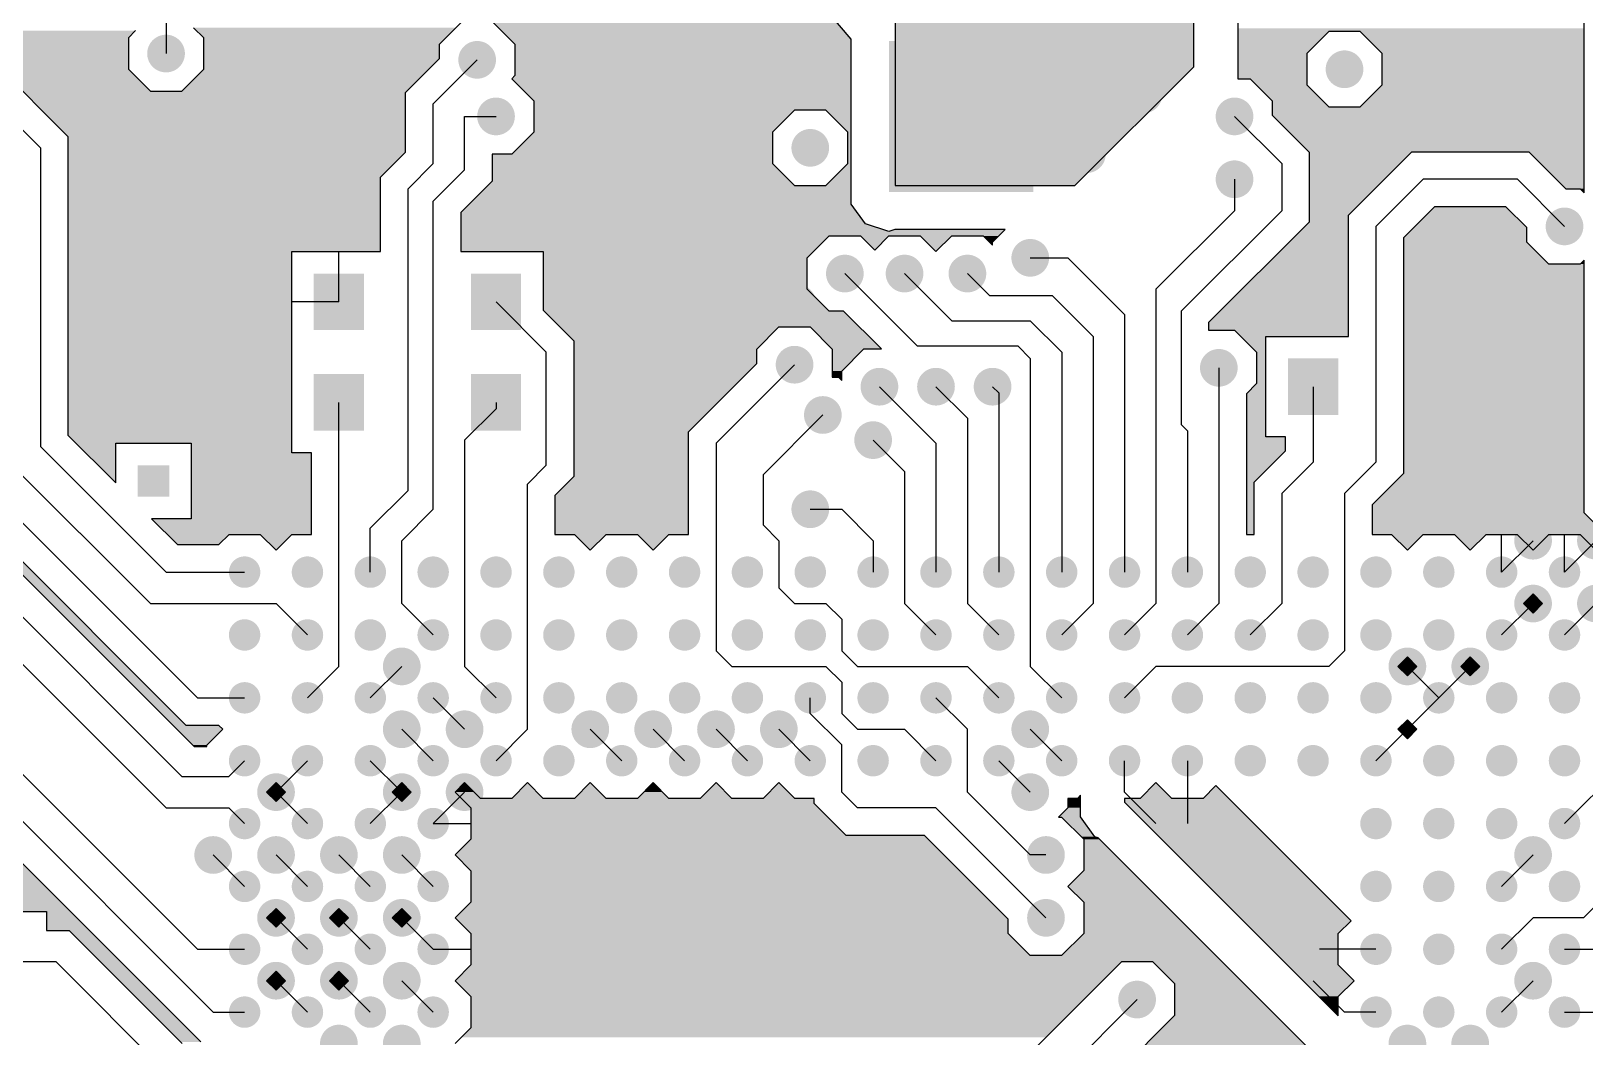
# Model space of a CAD drawing. Extents: x 295 to 953, y 10 to 290.
# Drawn here: x 644.68 to 694.13, y 196.21 to 228.21 of the extents above; entities that cross this region are included whole.
import ezdxf

# ---------------------------------------------------------------- set-up
doc = ezdxf.new("R2010")
doc.units = 0
doc.header["$LTSCALE"] = 5
doc.header["$MEASUREMENT"] = 0
doc.layers.get('0').update_dxf_attribs({"linetype": 'CONTINUOUS', "lineweight": 25})
doc.layers.add('16_COMP_GBR', color=4, linetype='CONTINUOUS')

msp = doc.modelspace()

# ---------------------------------------------------------------- linework, layer by layer
at = {"color": 7}
for points, const_width in [([(677.678, 228, 1), (678.278, 228, 1)], 0.6), ([(648.678, 227.5, 1), (649.278, 227.5, 1)], 0.6), ([(679.778, 227.8, 1), (680.378, 227.8, 1)], 0.6), ([(690.128, 227.5, 1), (690.828, 227.5, 1)], 0.7), ([(655.628, 227, 1), (656.328, 227, 1)], 0.7), ([(658.578, 227.3, 1), (659.178, 227.3, 1)], 0.6), ([(686.178, 227, 1), (686.778, 227, 1)], 0.6), ([(677.678, 226.2, 1), (678.278, 226.2, 1)], 0.6), ([(679.778, 226.2, 1), (680.378, 226.2, 1)], 0.6), ([(659.178, 225.5, 1), (659.778, 225.5, 1)], 0.6), ([(682.678, 225.5, 1), (683.278, 225.5, 1)], 0.6), ([(669.178, 224.5, 1), (669.778, 224.5, 1)], 0.6), ([(677.978, 224.3, 1), (678.578, 224.3, 1)], 0.6), ([(682.678, 223.5, 1), (683.278, 223.5, 1)], 0.6), ([(690.678, 222, 1), (691.278, 222, 1)], 0.6), ([(693.178, 222, 1), (693.778, 222, 1)], 0.6), ([(650.578, 221.4, 1), (651.178, 221.4, 1)], 0.6), ([(676.178, 221, 1), (676.778, 221, 1)], 0.6), ([(661.328, 220.4, 1), (662.028, 220.4, 1)], 0.7), ([(670.278, 220.5, 1), (670.878, 220.5, 1)], 0.6), ([(672.178, 220.5, 1), (672.778, 220.5, 1)], 0.6), ([(674.178, 220.5, 1), (674.778, 220.5, 1)], 0.6), ([(668.628, 219.5, 1), (669.328, 219.5, 1)], 0.7), ([(668.678, 217.6, 1), (669.278, 217.6, 1)], 0.6), ([(682.178, 217.5, 1), (682.778, 217.5, 1)], 0.6), ([(671.378, 216.9, 1), (671.978, 216.9, 1)], 0.6), ([(673.178, 216.9, 1), (673.778, 216.9, 1)], 0.6), ([(674.978, 216.9, 1), (675.578, 216.9, 1)], 0.6), ([(669.578, 216, 1), (670.178, 216, 1)], 0.6), ([(662.728, 215.6, 1), (663.428, 215.6, 1)], 0.7), ([(671.178, 215.2, 1), (671.778, 215.2, 1)], 0.6), ([(690.628, 214.5, 1), (691.328, 214.5, 1)], 0.7), ([(688.628, 213.5, 1), (689.328, 213.5, 1)], 0.7), ([(669.178, 213, 1), (669.778, 213, 1)], 0.6), ([(692.178, 212, 1), (692.778, 212, 1)], 0.6), ([(694.178, 212, 1), (694.778, 212, 1)], 0.6), ([(651.228, 211, 1), (651.728, 211, 1)], 0.5), ([(653.228, 211, 1), (653.728, 211, 1)], 0.5), ([(655.228, 211, 1), (655.728, 211, 1)], 0.5), ([(657.228, 211, 1), (657.728, 211, 1)], 0.5), ([(659.228, 211, 1), (659.728, 211, 1)], 0.5), ([(661.228, 211, 1), (661.728, 211, 1)], 0.5), ([(663.228, 211, 1), (663.728, 211, 1)], 0.5), ([(665.228, 211, 1), (665.728, 211, 1)], 0.5), ([(667.228, 211, 1), (667.728, 211, 1)], 0.5), ([(669.228, 211, 1), (669.728, 211, 1)], 0.5), ([(671.228, 211, 1), (671.728, 211, 1)], 0.5), ([(673.228, 211, 1), (673.728, 211, 1)], 0.5), ([(675.228, 211, 1), (675.728, 211, 1)], 0.5), ([(677.228, 211, 1), (677.728, 211, 1)], 0.5), ([(679.228, 211, 1), (679.728, 211, 1)], 0.5), ([(681.228, 211, 1), (681.728, 211, 1)], 0.5), ([(683.228, 211, 1), (683.728, 211, 1)], 0.5), ([(685.228, 211, 1), (685.728, 211, 1)], 0.5), ([(687.228, 211, 1), (687.728, 211, 1)], 0.5), ([(689.228, 211, 1), (689.728, 211, 1)], 0.5), ([(691.228, 211, 1), (691.728, 211, 1)], 0.5), ([(693.228, 211, 1), (693.728, 211, 1)], 0.5), ([(692.178, 210, 1), (692.778, 210, 1)], 0.6), ([(694.178, 210, 1), (694.778, 210, 1)], 0.6), ([(651.228, 209, 1), (651.728, 209, 1)], 0.5), ([(653.228, 209, 1), (653.728, 209, 1)], 0.5), ([(655.228, 209, 1), (655.728, 209, 1)], 0.5), ([(657.228, 209, 1), (657.728, 209, 1)], 0.5), ([(659.228, 209, 1), (659.728, 209, 1)], 0.5), ([(661.228, 209, 1), (661.728, 209, 1)], 0.5), ([(663.228, 209, 1), (663.728, 209, 1)], 0.5), ([(665.228, 209, 1), (665.728, 209, 1)], 0.5), ([(667.228, 209, 1), (667.728, 209, 1)], 0.5), ([(669.228, 209, 1), (669.728, 209, 1)], 0.5), ([(671.228, 209, 1), (671.728, 209, 1)], 0.5), ([(673.228, 209, 1), (673.728, 209, 1)], 0.5), ([(675.228, 209, 1), (675.728, 209, 1)], 0.5), ([(677.228, 209, 1), (677.728, 209, 1)], 0.5), ([(679.228, 209, 1), (679.728, 209, 1)], 0.5), ([(681.228, 209, 1), (681.728, 209, 1)], 0.5), ([(683.228, 209, 1), (683.728, 209, 1)], 0.5), ([(685.228, 209, 1), (685.728, 209, 1)], 0.5), ([(687.228, 209, 1), (687.728, 209, 1)], 0.5), ([(689.228, 209, 1), (689.728, 209, 1)], 0.5), ([(691.228, 209, 1), (691.728, 209, 1)], 0.5), ([(693.228, 209, 1), (693.728, 209, 1)], 0.5), ([(656.178, 208, 1), (656.778, 208, 1)], 0.6), ([(688.178, 208, 1), (688.778, 208, 1)], 0.6), ([(690.178, 208, 1), (690.778, 208, 1)], 0.6), ([(651.228, 207, 1), (651.728, 207, 1)], 0.5), ([(653.228, 207, 1), (653.728, 207, 1)], 0.5), ([(655.228, 207, 1), (655.728, 207, 1)], 0.5), ([(657.228, 207, 1), (657.728, 207, 1)], 0.5), ([(659.228, 207, 1), (659.728, 207, 1)], 0.5), ([(661.228, 207, 1), (661.728, 207, 1)], 0.5), ([(663.228, 207, 1), (663.728, 207, 1)], 0.5), ([(665.228, 207, 1), (665.728, 207, 1)], 0.5), ([(667.228, 207, 1), (667.728, 207, 1)], 0.5), ([(669.228, 207, 1), (669.728, 207, 1)], 0.5), ([(671.228, 207, 1), (671.728, 207, 1)], 0.5), ([(673.228, 207, 1), (673.728, 207, 1)], 0.5), ([(675.228, 207, 1), (675.728, 207, 1)], 0.5), ([(677.228, 207, 1), (677.728, 207, 1)], 0.5), ([(679.228, 207, 1), (679.728, 207, 1)], 0.5), ([(681.228, 207, 1), (681.728, 207, 1)], 0.5), ([(683.228, 207, 1), (683.728, 207, 1)], 0.5), ([(685.228, 207, 1), (685.728, 207, 1)], 0.5), ([(687.228, 207, 1), (687.728, 207, 1)], 0.5), ([(689.228, 207, 1), (689.728, 207, 1)], 0.5), ([(691.228, 207, 1), (691.728, 207, 1)], 0.5), ([(693.228, 207, 1), (693.728, 207, 1)], 0.5), ([(656.178, 206, 1), (656.778, 206, 1)], 0.6), ([(658.178, 206, 1), (658.778, 206, 1)], 0.6), ([(662.178, 206, 1), (662.778, 206, 1)], 0.6), ([(664.178, 206, 1), (664.778, 206, 1)], 0.6), ([(666.178, 206, 1), (666.778, 206, 1)], 0.6), ([(668.178, 206, 1), (668.778, 206, 1)], 0.6), ([(676.178, 206, 1), (676.778, 206, 1)], 0.6), ([(651.228, 205, 1), (651.728, 205, 1)], 0.5), ([(653.228, 205, 1), (653.728, 205, 1)], 0.5), ([(655.228, 205, 1), (655.728, 205, 1)], 0.5), ([(657.228, 205, 1), (657.728, 205, 1)], 0.5), ([(659.228, 205, 1), (659.728, 205, 1)], 0.5), ([(661.228, 205, 1), (661.728, 205, 1)], 0.5), ([(663.228, 205, 1), (663.728, 205, 1)], 0.5), ([(665.228, 205, 1), (665.728, 205, 1)], 0.5), ([(667.228, 205, 1), (667.728, 205, 1)], 0.5), ([(669.228, 205, 1), (669.728, 205, 1)], 0.5), ([(671.228, 205, 1), (671.728, 205, 1)], 0.5), ([(673.228, 205, 1), (673.728, 205, 1)], 0.5), ([(675.228, 205, 1), (675.728, 205, 1)], 0.5), ([(677.228, 205, 1), (677.728, 205, 1)], 0.5), ([(679.228, 205, 1), (679.728, 205, 1)], 0.5), ([(681.228, 205, 1), (681.728, 205, 1)], 0.5), ([(683.228, 205, 1), (683.728, 205, 1)], 0.5), ([(685.228, 205, 1), (685.728, 205, 1)], 0.5), ([(687.228, 205, 1), (687.728, 205, 1)], 0.5), ([(689.228, 205, 1), (689.728, 205, 1)], 0.5), ([(691.228, 205, 1), (691.728, 205, 1)], 0.5), ([(693.228, 205, 1), (693.728, 205, 1)], 0.5), ([(652.178, 204, 1), (652.778, 204, 1)], 0.6), ([(656.178, 204, 1), (656.778, 204, 1)], 0.6), ([(658.178, 204, 1), (658.778, 204, 1)], 0.6), ([(676.178, 204, 1), (676.778, 204, 1)], 0.6), ([(651.228, 203, 1), (651.728, 203, 1)], 0.5), ([(653.228, 203, 1), (653.728, 203, 1)], 0.5), ([(655.228, 203, 1), (655.728, 203, 1)], 0.5), ([(657.228, 203, 1), (657.728, 203, 1)], 0.5), ([(687.228, 203, 1), (687.728, 203, 1)], 0.5), ([(689.228, 203, 1), (689.728, 203, 1)], 0.5), ([(691.228, 203, 1), (691.728, 203, 1)], 0.5), ([(693.228, 203, 1), (693.728, 203, 1)], 0.5), ([(650.178, 202, 1), (650.778, 202, 1)], 0.6), ([(652.178, 202, 1), (652.778, 202, 1)], 0.6), ([(654.178, 202, 1), (654.778, 202, 1)], 0.6), ([(656.178, 202, 1), (656.778, 202, 1)], 0.6), ([(676.678, 202, 1), (677.278, 202, 1)], 0.6), ([(692.178, 202, 1), (692.778, 202, 1)], 0.6), ([(682.978, 201.3, 1), (683.578, 201.3, 1)], 0.6), ([(651.228, 201, 1), (651.728, 201, 1)], 0.5), ([(653.228, 201, 1), (653.728, 201, 1)], 0.5), ([(655.228, 201, 1), (655.728, 201, 1)], 0.5), ([(657.228, 201, 1), (657.728, 201, 1)], 0.5), ([(687.228, 201, 1), (687.728, 201, 1)], 0.5), ([(689.228, 201, 1), (689.728, 201, 1)], 0.5), ([(691.228, 201, 1), (691.728, 201, 1)], 0.5), ([(693.228, 201, 1), (693.728, 201, 1)], 0.5), ([(660.728, 200.4, 1), (661.428, 200.4, 1)], 0.7), ([(652.178, 200, 1), (652.778, 200, 1)], 0.6), ([(654.178, 200, 1), (654.778, 200, 1)], 0.6), ([(656.178, 200, 1), (656.778, 200, 1)], 0.6), ([(676.678, 200, 1), (677.278, 200, 1)], 0.6), ([(651.228, 199, 1), (651.728, 199, 1)], 0.5), ([(653.228, 199, 1), (653.728, 199, 1)], 0.5), ([(655.228, 199, 1), (655.728, 199, 1)], 0.5), ([(657.228, 199, 1), (657.728, 199, 1)], 0.5), ([(687.228, 199, 1), (687.728, 199, 1)], 0.5), ([(689.228, 199, 1), (689.728, 199, 1)], 0.5), ([(691.228, 199, 1), (691.728, 199, 1)], 0.5), ([(693.228, 199, 1), (693.728, 199, 1)], 0.5), ([(652.178, 198, 1), (652.778, 198, 1)], 0.6), ([(654.178, 198, 1), (654.778, 198, 1)], 0.6), ([(656.178, 198, 1), (656.778, 198, 1)], 0.6), ([(662.528, 197.8, 1), (663.228, 197.8, 1)], 0.7), ([(692.178, 198, 1), (692.778, 198, 1)], 0.6), ([(679.578, 197.4, 1), (680.178, 197.4, 1)], 0.6), ([(651.228, 197, 1), (651.728, 197, 1)], 0.5), ([(653.228, 197, 1), (653.728, 197, 1)], 0.5), ([(655.228, 197, 1), (655.728, 197, 1)], 0.5), ([(657.228, 197, 1), (657.728, 197, 1)], 0.5), ([(687.228, 197, 1), (687.728, 197, 1)], 0.5), ([(689.228, 197, 1), (689.728, 197, 1)], 0.5), ([(691.228, 197, 1), (691.728, 197, 1)], 0.5), ([(693.228, 197, 1), (693.728, 197, 1)], 0.5), ([(654.178, 196, 1), (654.778, 196, 1)], 0.6), ([(656.178, 196, 1), (656.778, 196, 1)], 0.6), ([(688.178, 196, 1), (688.778, 196, 1)], 0.6), ([(690.178, 196, 1), (690.778, 196, 1)], 0.6)]:
    msp.add_lwpolyline(points, format="xyb", close=True, dxfattribs=dict(at, const_width=const_width))
for points in [[(665.978, 227.9), (665.978, 223.1), (661.378, 227.9), (661.378, 223.1)], [(676.578, 227.9), (676.578, 223.1), (671.978, 227.9), (671.978, 223.1)], [(686.278, 221), (686.278, 219.2), (684.678, 221), (684.678, 219.2)], [(655.278, 220.5), (655.278, 218.7), (653.678, 220.5), (653.678, 218.7)], [(660.278, 220.5), (660.278, 218.7), (658.678, 220.5), (658.678, 218.7)], [(686.278, 217.8), (686.278, 216), (684.678, 217.8), (684.678, 216)], [(655.278, 217.3), (655.278, 215.5), (653.678, 217.3), (653.678, 215.5)], [(660.278, 217.3), (660.278, 215.5), (658.678, 217.3), (658.678, 215.5)]]:
    msp.add_solid(points, dxfattribs=at)
at = {"layer": '16_COMP_GBR', "color": 7}
for p, q in [((694.102, 223.072), (694.102, 238.338)), ((683.078, 232.39), (683.078, 226.7)), ((681.678, 227.082), (681.678, 231.8)), ((648.978, 228.5), (648.978, 227.5)), ((657.678, 227.798), (658.38, 228.5)), ((659.376, 228.5), (660.078, 227.798)), ((670.778, 227.96), (669.976, 228.906)), ((672.178, 228.474), (672.178, 223.3)), ((648.01, 228.23), (647.778, 227.998)), ((647.778, 227.998), (647.778, 227.002)), ((650.178, 227.998), (649.854, 228.322)), ((650.178, 227.002), (650.178, 227.998)), ((670.778, 222.71), (670.778, 227.96)), ((685.98, 228.2), (685.278, 227.498)), ((686.976, 228.2), (685.98, 228.2)), ((687.678, 227.498), (686.976, 228.2)), ((642.84, 227.876), (645.854, 224.862)), ((657.678, 227.338), (657.678, 227.798)), ((660.078, 227.798), (660.078, 226.802)), ((685.278, 227.498), (685.278, 226.502)), ((687.678, 226.502), (687.678, 227.498)), ((644.978, 224.5), (642.478, 227)), ((647.778, 227.002), (648.48, 226.3)), ((649.476, 226.3), (650.178, 227.002)), ((656.602, 226.262), (657.678, 227.338)), ((658.878, 227.3), (657.478, 225.9)), ((677.896, 223.3), (681.678, 227.082)), ((660.078, 226.802), (659.976, 226.7)), ((659.976, 226.7), (660.678, 225.998)), ((683.078, 226.7), (683.476, 226.7)), ((683.476, 226.7), (684.178, 225.998)), ((685.278, 226.502), (685.98, 225.8)), ((686.976, 225.8), (687.678, 226.502)), ((648.48, 226.3), (649.476, 226.3)), ((656.602, 224.362), (656.602, 226.262)), ((660.678, 225.998), (660.678, 225.002)), ((684.178, 225.998), (684.178, 225.538)), ((657.478, 224), (657.478, 225.9)), ((658.478, 225.5), (659.478, 225.5)), ((658.478, 223.8), (658.478, 225.5)), ((668.98, 225.7), (668.278, 224.998)), ((669.976, 225.7), (668.98, 225.7)), ((670.678, 224.998), (669.976, 225.7)), ((682.978, 225.5), (684.478, 224)), ((684.178, 225.538), (685.354, 224.362)), ((685.98, 225.8), (686.976, 225.8)), ((660.678, 225.002), (659.976, 224.3)), ((668.278, 224.998), (668.278, 224.002)), ((670.678, 224.002), (670.678, 224.998)), ((644.978, 224.5), (644.978, 215)), ((645.854, 224.862), (645.854, 215.362)), ((655.802, 223.562), (656.602, 224.362)), ((657.478, 224), (656.678, 223.2)), ((659.354, 224.3), (659.354, 223.438)), ((659.976, 224.3), (659.354, 224.3)), ((668.278, 224.002), (668.98, 223.3)), ((669.976, 223.3), (670.678, 224.002)), ((684.478, 224), (684.478, 222.5)), ((685.354, 224.362), (685.354, 222.138)), ((686.602, 222.362), (688.616, 224.376)), ((688.616, 224.376), (692.34, 224.376)), ((692.34, 224.376), (693.516, 223.2)), ((631.372, 223.95), (649.872, 205.45)), ((655.802, 221.2), (655.802, 223.562)), ((658.478, 223.8), (657.478, 222.8)), ((682.978, 223.5), (682.978, 222.5)), ((687.478, 222), (688.978, 223.5)), ((691.978, 223.5), (688.978, 223.5)), ((693.478, 222), (691.978, 223.5)), ((649.478, 204.5), (630.978, 223)), ((656.678, 213.6), (656.678, 223.2)), ((659.354, 223.438), (658.354, 222.438)), ((668.98, 223.3), (669.976, 223.3)), ((672.178, 223.3), (677.896, 223.3)), ((693.516, 223.2), (693.976, 223.2)), ((693.976, 223.2), (694.102, 223.072)), ((657.478, 213), (657.478, 222.8)), ((671.236, 222.08), (670.778, 222.71)), ((689.34, 222.624), (688.354, 221.638)), ((691.616, 222.624), (689.34, 222.624)), ((692.278, 221.962), (691.616, 222.624)), ((658.354, 222.438), (658.354, 221.2)), ((671.978, 221.838), (671.236, 222.08)), ((680.478, 220), (682.978, 222.5)), ((681.278, 219.3), (684.478, 222.5)), ((685.354, 222.138), (682.154, 218.938)), ((686.602, 218.5), (686.602, 222.362)), ((648.978, 203.5), (630.478, 222)), ((669.378, 220.998), (670.08, 221.7)), ((670.08, 221.7), (671.076, 221.7)), ((671.076, 221.7), (671.528, 221.248)), ((671.528, 221.248), (671.98, 221.7)), ((672.168, 221.9), (671.978, 221.838)), ((671.98, 221.7), (672.976, 221.7)), ((675.68, 221.9), (672.168, 221.9)), ((672.976, 221.7), (673.478, 221.198)), ((673.478, 221.198), (673.98, 221.7)), ((673.98, 221.7), (674.976, 221.7)), ((674.976, 221.7), (675.278, 221.398)), ((675.278, 221.498), (675.68, 221.9)), ((687.478, 222), (687.478, 214.5)), ((688.354, 221.638), (688.354, 214.138)), ((692.278, 221.502), (692.278, 221.962)), ((652.978, 221.2), (655.802, 221.2)), ((652.978, 214.8), (652.978, 221.2)), ((654.478, 219.6), (654.478, 221.2)), ((658.354, 221.2), (660.978, 221.2)), ((660.978, 221.2), (660.978, 219.338)), ((675.278, 221.398), (675.278, 221.498)), ((692.98, 220.8), (692.278, 221.502)), ((669.378, 220.002), (669.378, 220.998)), ((676.478, 221), (677.678, 221)), ((679.478, 219.2), (677.678, 221)), ((693.976, 220.8), (692.98, 220.8)), ((694.102, 220.928), (693.976, 220.8)), ((694.102, 212.888), (694.102, 220.928)), ((649.978, 199), (628.478, 220.5)), ((670.578, 220.5), (672.878, 218.2)), ((672.478, 220.5), (673.978, 219)), ((674.478, 220.5), (675.178, 219.8)), ((654.478, 219.6), (652.978, 219.6)), ((659.478, 219.6), (661.078, 218)), ((670.08, 219.3), (669.378, 220.002)), ((675.178, 219.8), (677.178, 219.8)), ((678.478, 218.5), (677.178, 219.8)), ((680.478, 220), (680.478, 210)), ((650.478, 197), (627.978, 219.5)), ((660.978, 219.338), (661.954, 218.362)), ((670.54, 219.3), (670.08, 219.3)), ((671.74, 218.1), (670.54, 219.3)), ((679.478, 219.2), (679.478, 211)), ((681.278, 219.3), (681.278, 215.7)), ((650.084, 196.05), (627.584, 218.55)), ((667.778, 218.098), (668.48, 218.8)), ((668.48, 218.8), (669.476, 218.8)), ((669.476, 218.8), (670.178, 218.098)), ((673.978, 219), (676.478, 219)), ((677.478, 218), (676.478, 219)), ((682.154, 218.938), (682.154, 218.7)), ((682.154, 218.7), (682.976, 218.7)), ((682.976, 218.7), (683.678, 217.998)), ((661.954, 218.362), (661.954, 214.038)), ((667.778, 217.638), (667.778, 218.098)), ((670.178, 218.098), (670.178, 217.2)), ((670.478, 217.398), (671.18, 218.1)), ((671.18, 218.1), (671.74, 218.1)), ((672.878, 218.2), (676.078, 218.2)), ((676.478, 217.8), (676.078, 218.2)), ((678.478, 218.5), (678.478, 210)), ((683.978, 218.5), (686.602, 218.5)), ((683.978, 215.3), (683.978, 218.5)), ((661.078, 214.4), (661.078, 218)), ((665.602, 215.462), (667.778, 217.638)), ((668.978, 217.6), (666.478, 215.1)), ((676.478, 217.8), (676.478, 208)), ((677.478, 218), (677.478, 211)), ((683.678, 217.998), (683.678, 217.002)), ((670.178, 217.2), (670.376, 217.2)), ((670.376, 217.2), (670.478, 217.098)), ((670.478, 217.098), (670.478, 217.398)), ((682.478, 217.5), (682.478, 210)), ((671.678, 216.9), (673.478, 215.1)), ((673.478, 216.9), (674.478, 215.9)), ((675.278, 216.9), (675.478, 216.7)), ((675.478, 216.7), (675.478, 211)), ((683.678, 217.002), (683.354, 216.678)), ((683.354, 216.678), (683.354, 212.2)), ((685.478, 216.9), (685.478, 214.5)), ((654.478, 208), (654.478, 216.4)), ((658.478, 215.2), (659.478, 216.2)), ((659.478, 216.4), (659.478, 216.2)), ((669.878, 216), (667.978, 214.1)), ((674.478, 215.9), (674.478, 210)), ((681.478, 215.5), (681.278, 215.7)), ((645.854, 215.362), (647.378, 213.838)), ((647.378, 215.1), (649.778, 215.1)), ((647.378, 213.838), (647.378, 215.1)), ((649.778, 215.1), (649.778, 212.7)), ((658.478, 215.2), (658.478, 208)), ((665.602, 212.2), (665.602, 215.462)), ((666.478, 215.1), (666.478, 208.5)), ((671.478, 215.2), (672.478, 214.2)), ((673.478, 215.1), (673.478, 211)), ((681.478, 215.5), (681.478, 211)), ((684.602, 215.3), (683.978, 215.3)), ((684.602, 214.862), (684.602, 215.3)), ((649.616, 206.124), (641.102, 214.638)), ((649.978, 207), (641.978, 215)), ((648.978, 211), (644.978, 215)), ((653.602, 214.8), (652.978, 214.8)), ((653.602, 212.2), (653.602, 214.8)), ((683.602, 213.862), (684.602, 214.862)), ((648.478, 210), (643.978, 214.5)), ((661.078, 214.4), (660.478, 213.8)), ((667.978, 214.1), (667.978, 212.5)), ((672.478, 214.2), (672.478, 210)), ((684.478, 213.5), (685.478, 214.5)), ((686.478, 213.5), (687.478, 214.5)), ((688.354, 214.138), (687.354, 213.138)), ((660.478, 206), (660.478, 213.8)), ((661.954, 214.038), (661.354, 213.438)), ((683.602, 212.2), (683.602, 213.862)), ((656.678, 213.6), (655.478, 212.4)), ((661.354, 213.438), (661.354, 212.2)), ((684.478, 213.5), (684.478, 210)), ((686.478, 213.5), (686.478, 208.5)), ((687.354, 213.138), (687.354, 212.2)), ((648.516, 212.7), (649.34, 211.876)), ((649.778, 212.7), (648.516, 212.7)), ((657.478, 213), (656.478, 212)), ((669.478, 213), (670.478, 213)), ((671.478, 212), (670.478, 213)), ((694.852, 212.138), (694.102, 212.888)), ((650.656, 211.876), (650.982, 212.2)), ((650.982, 212.2), (651.976, 212.2)), ((651.976, 212.2), (652.478, 211.698)), ((652.478, 211.698), (652.982, 212.2)), ((652.982, 212.2), (653.602, 212.2)), ((655.478, 211), (655.478, 212.4)), ((661.354, 212.2), (661.976, 212.2)), ((661.976, 212.2), (662.478, 211.698)), ((662.478, 211.698), (662.982, 212.2)), ((662.982, 212.2), (663.976, 212.2)), ((663.976, 212.2), (664.478, 211.698)), ((664.478, 211.698), (664.982, 212.2)), ((664.982, 212.2), (665.602, 212.2)), ((668.478, 212), (667.978, 212.5)), ((683.354, 212.2), (683.602, 212.2)), ((687.354, 212.2), (687.976, 212.2)), ((687.976, 212.2), (688.478, 211.698)), ((688.478, 211.698), (688.982, 212.2)), ((688.982, 212.2), (689.976, 212.2)), ((689.976, 212.2), (690.478, 211.698)), ((690.478, 211.698), (690.982, 212.2)), ((690.982, 212.2), (691.976, 212.2)), ((691.478, 211), (691.478, 212.2)), ((691.976, 212.2), (692.478, 211.698)), ((692.478, 211.698), (692.982, 212.2)), ((692.982, 212.2), (693.976, 212.2)), ((693.478, 211), (693.478, 212.2)), ((693.976, 212.2), (694.678, 211.498)), ((649.34, 211.876), (650.656, 211.876)), ((656.478, 210), (656.478, 212)), ((668.478, 212), (668.478, 210.5)), ((671.478, 212), (671.478, 211)), ((691.478, 211), (692.478, 212)), ((693.478, 211), (694.478, 212)), ((648.978, 211), (651.478, 211)), ((668.978, 210), (668.478, 210.5)), ((692.478, 210.304), (692.176, 210)), ((692.782, 210), (692.478, 210.304)), ((648.478, 210), (652.478, 210)), ((653.478, 209), (652.478, 210)), ((657.478, 209), (656.478, 210)), ((668.978, 210), (669.978, 210)), ((670.478, 209.5), (669.978, 210)), ((673.478, 209), (672.478, 210)), ((675.478, 209), (674.478, 210)), ((677.478, 209), (678.478, 210)), ((679.478, 209), (680.478, 210)), ((681.478, 209), (682.478, 210)), ((683.478, 209), (684.478, 210)), ((691.478, 209), (692.478, 210)), ((692.176, 210), (692.478, 209.698)), ((692.478, 209.698), (692.782, 210)), ((693.478, 209), (694.478, 210)), ((670.478, 209.5), (670.478, 208.5)), ((666.978, 208), (666.478, 208.5)), ((670.978, 208), (670.478, 208.5)), ((685.978, 208), (686.478, 208.5)), ((688.478, 208.304), (688.176, 208)), ((688.782, 208), (688.478, 208.304)), ((690.478, 208.304), (690.176, 208)), ((690.782, 208), (690.478, 208.304)), ((653.478, 207), (654.478, 208)), ((655.478, 207), (656.478, 208)), ((659.478, 207), (658.478, 208)), ((666.978, 208), (669.978, 208)), ((670.478, 207.5), (669.978, 208)), ((670.978, 208), (674.478, 208)), ((675.478, 207), (674.478, 208)), ((677.478, 207), (676.478, 208)), ((679.478, 207), (680.478, 208)), ((685.978, 208), (680.478, 208)), ((688.176, 208), (688.478, 207.698)), ((689.478, 207), (688.478, 208)), ((688.478, 207.698), (688.782, 208)), ((689.478, 207), (690.478, 208)), ((690.176, 208), (690.478, 207.698)), ((690.478, 207.698), (690.782, 208)), ((670.478, 207.5), (670.478, 206.5)), ((649.978, 207), (651.478, 207)), ((657.478, 207), (658.478, 206)), ((669.478, 206.5), (669.478, 207)), ((673.478, 207), (674.478, 206)), ((689.478, 207), (688.488, 206.01)), ((669.478, 206.5), (670.478, 205.5)), ((670.978, 206), (670.478, 206.5)), ((688.478, 206.304), (688.176, 206)), ((688.782, 206), (688.478, 206.304)), ((650.656, 206.124), (649.616, 206.124)), ((650.278, 205.498), (650.782, 206)), ((650.782, 206), (650.656, 206.124)), ((656.478, 206), (657.478, 205)), ((659.478, 205), (660.478, 206)), ((663.478, 205), (662.478, 206)), ((665.478, 205), (664.478, 206)), ((667.478, 205), (666.478, 206)), ((669.478, 205), (668.478, 206)), ((670.978, 206), (672.478, 206)), ((673.478, 205), (672.478, 206)), ((674.478, 204), (674.478, 206)), ((677.478, 205), (676.478, 206)), ((688.488, 206.01), (687.478, 205)), ((688.176, 206), (688.478, 205.698)), ((688.478, 205.698), (688.782, 206)), ((649.872, 205.45), (650.278, 205.45)), ((650.278, 205.45), (650.278, 205.498)), ((670.478, 204), (670.478, 205.5)), ((693.478, 203), (695.728, 205.25)), ((651.478, 205), (650.978, 204.5)), ((652.478, 204), (653.478, 205)), ((655.478, 205), (656.478, 204)), ((675.478, 205), (676.478, 204)), ((679.478, 204), (679.478, 205)), ((681.478, 205), (681.478, 203)), ((681.478, 205), (681.478, 203.8)), ((649.478, 204.5), (650.978, 204.5)), ((652.478, 204.304), (652.176, 204)), ((652.782, 204), (652.478, 204.304)), ((656.478, 204.304), (656.176, 204)), ((656.782, 204), (656.478, 204.304)), ((658.478, 204.304), (658.176, 204)), ((658.982, 203.8), (658.478, 204.304)), ((660.478, 204.304), (659.976, 203.8)), ((660.982, 203.8), (660.478, 204.304)), ((662.478, 204.304), (661.976, 203.8)), ((662.982, 203.8), (662.478, 204.304)), ((664.478, 204.304), (663.976, 203.8)), ((664.982, 203.8), (664.478, 204.304)), ((666.478, 204.304), (665.976, 203.8)), ((666.982, 203.8), (666.478, 204.304)), ((668.478, 204.304), (667.976, 203.8)), ((668.982, 203.8), (668.478, 204.304)), ((680.478, 204.304), (679.976, 203.8)), ((680.982, 203.8), (680.478, 204.304)), ((682.386, 204.21), (681.976, 203.8)), ((686.688, 199.908), (682.386, 204.21)), ((652.176, 204), (652.478, 203.698)), ((653.478, 203), (652.478, 204)), ((652.478, 203.698), (652.782, 204)), ((655.478, 203), (656.478, 204)), ((656.176, 204), (656.478, 203.698)), ((656.478, 203.698), (656.782, 204)), ((657.478, 203), (658.478, 204)), ((658.176, 204), (658.678, 203.498)), ((659.976, 203.8), (658.982, 203.8)), ((661.976, 203.8), (660.982, 203.8)), ((663.976, 203.8), (662.982, 203.8)), ((665.976, 203.8), (664.982, 203.8)), ((667.976, 203.8), (666.982, 203.8)), ((669.602, 203.8), (668.982, 203.8)), ((669.602, 203.638), (669.602, 203.8)), ((670.478, 204), (670.978, 203.5)), ((674.478, 204), (676.478, 202)), ((677.678, 203.8), (677.678, 203.502)), ((677.976, 203.8), (677.678, 203.8)), ((678.078, 203.904), (677.976, 203.8)), ((678.078, 203.21), (678.078, 203.904)), ((680.478, 203), (679.478, 204)), ((679.478, 203.8), (679.478, 203.682)), ((679.976, 203.8), (679.478, 203.8)), ((681.976, 203.8), (680.982, 203.8)), ((648.978, 203.5), (650.978, 203.5)), ((651.478, 203), (650.978, 203.5)), ((658.678, 203.498), (658.678, 202.504)), ((670.616, 202.624), (669.602, 203.638)), ((673.478, 203.5), (670.978, 203.5)), ((676.978, 200), (673.478, 203.5)), ((677.678, 203.502), (677.376, 203.2)), ((679.478, 203.682), (686.278, 196.882)), ((657.478, 203), (658.678, 203)), ((677.376, 203.2), (677.476, 203.2)), ((677.476, 203.2), (678.178, 202.498)), ((678.536, 202.58), (678.078, 203.21)), ((658.678, 202.504), (658.176, 202)), ((673.116, 202.624), (670.616, 202.624)), ((675.778, 199.962), (673.116, 202.624)), ((678.178, 202.498), (678.178, 201.502)), ((678.634, 202.548), (678.536, 202.58)), ((685.364, 195.818), (678.634, 202.548)), ((650.478, 202), (651.478, 201)), ((652.478, 202), (653.478, 201)), ((655.478, 201), (654.478, 202)), ((657.478, 201), (656.478, 202)), ((658.176, 202), (658.678, 201.498)), ((676.978, 202), (676.478, 202)), ((692.478, 202), (691.478, 201)), ((658.678, 201.498), (658.678, 200.502)), ((678.178, 201.502), (677.676, 201)), ((694.078, 200), (695.478, 201.4)), ((677.676, 201), (678.178, 200.498)), ((652.478, 200.302), (652.176, 200)), ((652.78, 200), (652.478, 200.302)), ((654.478, 200.302), (654.176, 200)), ((654.78, 200), (654.478, 200.302)), ((656.478, 200.302), (656.176, 200)), ((656.78, 200), (656.478, 200.302)), ((658.678, 200.502), (658.176, 200)), ((678.178, 200.498), (678.178, 199.502)), ((641.778, 200.2), (645.178, 200.2)), ((645.178, 200.2), (645.178, 199.6)), ((652.176, 200), (652.478, 199.698)), ((653.478, 199), (652.478, 200)), ((652.478, 199.698), (652.78, 200)), ((654.176, 200), (654.478, 199.698)), ((655.478, 199), (654.478, 200)), ((654.478, 199.698), (654.78, 200)), ((656.176, 200), (656.478, 199.698)), ((657.478, 199), (656.478, 200)), ((656.478, 199.698), (656.78, 200)), ((658.176, 200), (658.678, 199.498)), ((675.778, 199.502), (675.778, 199.962)), ((686.278, 199.498), (686.688, 199.908)), ((691.478, 199), (692.478, 200)), ((694.078, 200), (692.478, 200)), ((645.178, 199.6), (645.892, 199.6)), ((645.892, 199.6), (649.492, 196)), ((658.678, 199.498), (658.678, 198.504)), ((676.48, 198.8), (675.778, 199.502)), ((678.178, 199.502), (677.476, 198.8)), ((686.278, 198.504), (686.278, 199.498)), ((649.978, 199), (651.478, 199)), ((657.478, 199), (658.678, 199)), ((677.476, 198.8), (676.48, 198.8)), ((687.478, 199), (685.678, 199)), ((687.478, 199), (686.278, 199)), ((693.478, 199), (694.878, 199)), ((645.478, 198.6), (643.478, 198.6)), ((645.478, 198.6), (649.078, 195)), ((652.478, 198.304), (652.176, 198)), ((652.782, 198), (652.478, 198.304)), ((654.478, 198.304), (654.176, 198)), ((654.782, 198), (654.478, 198.304)), ((658.678, 198.504), (658.176, 198)), ((679.38, 198.6), (676.478, 195.698)), ((680.376, 198.6), (679.38, 198.6)), ((681.078, 197.898), (680.376, 198.6)), ((686.782, 198), (686.278, 198.504)), ((652.176, 198), (652.478, 197.698)), ((653.478, 197), (652.478, 198)), ((652.478, 197.698), (652.782, 198)), ((654.176, 198), (654.478, 197.698)), ((655.478, 197), (654.478, 198)), ((654.478, 197.698), (654.782, 198)), ((657.478, 197), (656.478, 198)), ((658.176, 198), (658.678, 197.498)), ((681.078, 196.902), (681.078, 197.898)), ((685.478, 198), (686.478, 197)), ((686.278, 197.498), (686.782, 198)), ((692.478, 198), (691.478, 197)), ((658.678, 197.498), (658.678, 196.504)), ((677.478, 195), (679.878, 197.4)), ((686.278, 196.882), (686.278, 197.498)), ((650.478, 197), (651.478, 197)), ((678.176, 194), (681.078, 196.902)), ((687.478, 197), (686.478, 197)), ((693.478, 197), (695.278, 197)), ((658.678, 196.504), (658.176, 196))]:
    msp.add_line(p, q, dxfattribs=at)
for points in [[(659.916, 227.96), (659.376, 228.5), (670.778, 227.96), (670.32, 228.5)], [(672.178, 227.082), (672.178, 228.474), (681.678, 227.082), (681.678, 228.474)], [(627.678, 227.998), (627.446, 228.23), (647.778, 227.998), (648.01, 228.23)], [(627.678, 227.876), (627.678, 227.998), (647.778, 227.876), (647.778, 227.998)], [(650.178, 227.998), (649.854, 228.322), (657.878, 227.998), (658.202, 228.322)], [(650.178, 227.798), (650.178, 227.998), (657.678, 227.798), (657.878, 227.998)], [(660.078, 227.798), (659.916, 227.96), (670.778, 227.798), (670.778, 227.96)], [(683.078, 228.2), (683.078, 228.3), (694.101, 228.2), (694.101, 228.3)], [(683.078, 227.498), (683.078, 228.2), (685.278, 227.498), (685.98, 228.2)], [(683.078, 228.2), (683.078, 228.2), (685.98, 228.2), (686.976, 228.2)], [(687.678, 227.498), (686.976, 228.2), (694.101, 227.498), (694.101, 228.2)], [(643.714, 227.002), (642.84, 227.876), (647.778, 227.002), (647.778, 227.876)], [(650.178, 227.338), (650.178, 227.798), (657.678, 227.338), (657.678, 227.798)], [(660.078, 226.802), (660.078, 227.798), (670.778, 226.802), (670.778, 227.798)], [(683.078, 226.7), (683.078, 227.498), (685.278, 226.7), (685.278, 227.498)], [(687.678, 226.502), (687.678, 227.498), (694.101, 226.502), (694.101, 227.498)], [(644.416, 226.3), (643.714, 227.002), (648.48, 226.3), (647.778, 227.002)], [(649.476, 226.3), (650.178, 227.002), (656.64, 226.3), (657.342, 227.002)], [(650.178, 227.002), (650.178, 227.338), (657.342, 227.002), (657.678, 227.338)], [(672.178, 223.3), (672.178, 227.082), (677.896, 223.3), (681.678, 227.082)], [(659.976, 226.7), (660.078, 226.802), (670.778, 226.7), (670.778, 226.802)], [(660.678, 225.998), (659.976, 226.7), (670.778, 225.998), (670.778, 226.7)], [(683.674, 226.502), (683.476, 226.7), (685.278, 226.502), (685.278, 226.7)], [(684.178, 225.998), (683.674, 226.502), (685.782, 225.998), (685.278, 226.502)], [(686.976, 225.8), (687.678, 226.502), (694.101, 225.8), (694.101, 226.502)], [(644.454, 226.262), (644.416, 226.3), (656.602, 226.262), (656.64, 226.3)], [(645.854, 224.862), (644.454, 226.262), (656.602, 224.862), (656.602, 226.262)], [(660.678, 225.7), (660.678, 225.998), (670.778, 225.7), (670.778, 225.998)], [(684.178, 225.8), (684.178, 225.998), (685.98, 225.8), (685.782, 225.998)], [(660.678, 225.002), (660.678, 225.7), (668.282, 225.002), (668.98, 225.7)], [(660.678, 225.7), (660.678, 225.7), (668.98, 225.7), (669.976, 225.7)], [(670.678, 224.998), (669.976, 225.7), (670.778, 224.998), (670.778, 225.7)], [(684.178, 225.538), (684.178, 225.8), (694.101, 225.538), (694.101, 225.8)], [(685.34, 224.376), (684.178, 225.538), (694.101, 224.376), (694.101, 225.538)], [(659.976, 224.3), (660.674, 224.998), (668.278, 224.3), (668.278, 224.998)], [(660.674, 224.998), (660.678, 225.002), (668.278, 224.998), (668.282, 225.002)], [(670.678, 224.002), (670.678, 224.998), (670.778, 224.002), (670.778, 224.998)], [(645.854, 224.362), (645.854, 224.862), (656.602, 224.362), (656.602, 224.862)], [(645.854, 223.562), (645.854, 224.362), (655.802, 223.562), (656.602, 224.362)], [(659.354, 224.002), (659.354, 224.3), (668.278, 224.002), (668.278, 224.3)], [(659.354, 223.438), (659.354, 224.002), (668.842, 223.438), (668.278, 224.002)], [(669.976, 223.3), (670.678, 224.002), (670.778, 223.3), (670.778, 224.002)], [(685.354, 224.362), (685.34, 224.376), (688.602, 224.362), (688.616, 224.376)], [(685.34, 224.376), (685.34, 224.376), (688.616, 224.376), (692.34, 224.376)], [(685.354, 222.362), (685.354, 224.362), (686.602, 222.362), (688.602, 224.362)], [(693.516, 223.2), (692.34, 224.376), (694.101, 223.2), (694.101, 224.376)], [(645.854, 221.2), (645.854, 223.562), (655.802, 221.2), (655.802, 223.562)], [(658.626, 222.71), (659.216, 223.3), (670.778, 222.71), (670.778, 223.3)], [(659.216, 223.3), (659.354, 223.438), (668.98, 223.3), (668.842, 223.438)], [(694.101, 223.072), (693.976, 223.2), (694.101, 223.072), (694.101, 223.2)], [(658.354, 222.438), (658.626, 222.71), (670.975, 222.438), (670.778, 222.71)], [(688.678, 221.962), (689.34, 222.624), (692.278, 221.962), (691.616, 222.624)], [(689.34, 222.624), (689.34, 222.624), (691.616, 222.624), (689.34, 222.624)], [(658.354, 222.08), (658.354, 222.438), (671.236, 222.08), (670.975, 222.438)], [(658.354, 221.838), (658.354, 222.08), (671.978, 221.838), (671.236, 222.08)], [(682.154, 218.938), (685.354, 222.138), (686.602, 218.938), (686.602, 222.138)], [(685.354, 222.138), (685.354, 222.362), (686.602, 222.138), (686.602, 222.362)], [(658.354, 221.7), (658.354, 221.838), (675.48, 221.7), (675.618, 221.838)], [(658.354, 221.2), (658.354, 221.7), (669.58, 221.2), (670.08, 221.7)], [(658.354, 221.7), (658.354, 221.7), (670.08, 221.7), (671.076, 221.7)], [(671.528, 221.248), (671.076, 221.7), (671.528, 221.248), (671.98, 221.7)], [(671.076, 221.7), (671.076, 221.7), (671.98, 221.7), (672.976, 221.7)], [(671.978, 221.838), (672.167, 221.9), (675.618, 221.838), (675.679, 221.9)], [(672.167, 221.9), (672.168, 221.9), (675.679, 221.9), (672.168, 221.9)], [(673.478, 221.198), (672.976, 221.7), (673.478, 221.198), (673.98, 221.7)], [(672.976, 221.7), (672.976, 221.7), (673.98, 221.7), (674.976, 221.7)], [(675.178, 221.498), (674.976, 221.7), (675.278, 221.498), (675.48, 221.7)], [(688.354, 221.638), (688.678, 221.962), (692.278, 221.638), (692.278, 221.962)], [(688.354, 221.502), (688.354, 221.638), (692.278, 221.502), (692.278, 221.638)], [(645.854, 215.362), (645.854, 221.2), (652.978, 215.362), (652.978, 221.2)], [(645.854, 221.2), (645.854, 221.2), (652.978, 221.2), (655.802, 221.2)], [(660.978, 220.998), (660.978, 221.2), (669.378, 220.998), (669.58, 221.2)], [(675.277, 221.398), (675.178, 221.498), (675.277, 221.398), (675.278, 221.498)], [(688.354, 220.8), (688.354, 221.502), (692.98, 220.8), (692.278, 221.502)], [(660.978, 220.002), (660.978, 220.998), (669.378, 220.002), (669.378, 220.998)], [(688.354, 214.138), (688.354, 220.8), (694.102, 214.138), (694.102, 220.8)], [(693.976, 220.8), (694.102, 220.928), (694.102, 220.8), (694.102, 220.928)], [(660.978, 219.338), (660.978, 220.002), (670.042, 219.338), (669.378, 220.002)], [(661.016, 219.3), (660.978, 219.338), (670.08, 219.3), (670.042, 219.338)], [(661.516, 218.8), (661.016, 219.3), (671.04, 218.8), (670.54, 219.3)], [(661.016, 219.3), (661.016, 219.3), (670.54, 219.3), (670.08, 219.3)], [(661.954, 218.362), (661.516, 218.8), (668.042, 218.362), (668.48, 218.8)], [(661.516, 218.8), (661.516, 218.8), (668.48, 218.8), (669.476, 218.8)], [(670.176, 218.1), (669.476, 218.8), (671.739, 218.1), (671.04, 218.8)], [(682.154, 218.7), (682.154, 218.938), (686.602, 218.7), (686.602, 218.938)], [(683.176, 218.5), (682.976, 218.7), (686.602, 218.5), (686.602, 218.7)], [(661.954, 218.098), (661.954, 218.362), (667.778, 218.098), (668.042, 218.362)], [(661.954, 217.638), (661.954, 218.098), (667.778, 217.638), (667.778, 218.098)], [(670.178, 218.098), (670.176, 218.1), (671.178, 218.098), (671.18, 218.1)], [(670.176, 218.1), (670.176, 218.1), (671.18, 218.1), (671.739, 218.1)], [(670.178, 217.398), (670.178, 218.098), (670.478, 217.398), (671.178, 218.098)], [(683.678, 217.998), (683.176, 218.5), (683.978, 217.998), (683.978, 218.5)], [(683.176, 218.5), (683.176, 218.5), (683.978, 218.5), (686.602, 218.5)], [(661.954, 215.462), (661.954, 217.638), (665.602, 215.462), (667.778, 217.638)], [(683.678, 217.002), (683.678, 217.998), (683.978, 217.002), (683.978, 217.998)], [(670.178, 217.2), (670.178, 217.398), (670.478, 217.2), (670.478, 217.398)], [(670.477, 217.098), (670.376, 217.2), (670.477, 217.098), (670.478, 217.2)], [(683.354, 216.678), (683.678, 217.002), (683.978, 216.678), (683.978, 217.002)], [(683.354, 215.3), (683.354, 216.678), (683.978, 215.3), (683.978, 216.678)], [(646.116, 215.1), (645.854, 215.362), (652.978, 215.1), (652.978, 215.362)], [(647.377, 213.838), (646.116, 215.1), (647.377, 213.838), (647.378, 215.1)], [(646.116, 215.1), (646.116, 215.1), (647.378, 215.1), (649.778, 215.1)], [(649.778, 214.8), (649.778, 215.1), (652.978, 214.8), (652.978, 215.1)], [(661.954, 214.038), (661.954, 215.462), (665.602, 214.038), (665.602, 215.462)], [(683.354, 214.862), (683.354, 215.3), (684.602, 214.862), (684.602, 215.3)], [(683.354, 215.3), (683.354, 215.3), (684.602, 215.3), (683.978, 215.3)], [(649.198, 206.124), (640.684, 214.638), (649.616, 206.124), (641.102, 214.638)], [(649.778, 212.7), (649.778, 214.8), (653.602, 212.7), (653.602, 214.8)], [(649.778, 214.8), (649.778, 214.8), (653.602, 214.8), (652.978, 214.8)], [(683.354, 213.862), (683.354, 214.862), (683.602, 213.862), (684.602, 214.862)], [(648.078, 213.4), (648.078, 214.4), (649.078, 213.4), (649.078, 214.4)], [(648.078, 214.4), (648.078, 214.4), (649.078, 214.4), (648.078, 214.4)], [(687.354, 213.138), (688.354, 214.138), (694.102, 213.138), (694.102, 214.138)], [(661.354, 213.438), (661.954, 214.038), (665.602, 213.438), (665.602, 214.038)], [(683.354, 212.2), (683.354, 213.862), (683.602, 212.2), (683.602, 213.862)], [(661.354, 212.2), (661.354, 213.438), (665.602, 212.2), (665.602, 213.438)], [(687.354, 212.888), (687.354, 213.138), (694.102, 212.888), (694.102, 213.138)], [(649.016, 212.2), (648.516, 212.7), (653.602, 212.2), (653.602, 212.7)], [(687.354, 212.2), (687.354, 212.888), (694.79, 212.2), (694.102, 212.888)], [(649.34, 211.876), (649.016, 212.2), (650.656, 211.876), (650.982, 212.2)], [(649.016, 212.2), (649.016, 212.2), (650.982, 212.2), (651.976, 212.2)], [(652.478, 211.698), (651.976, 212.2), (652.478, 211.698), (652.982, 212.2)], [(651.976, 212.2), (651.976, 212.2), (652.982, 212.2), (653.602, 212.2)], [(662.478, 211.698), (661.976, 212.2), (662.478, 211.698), (662.982, 212.2)], [(661.976, 212.2), (661.976, 212.2), (662.982, 212.2), (663.976, 212.2)], [(664.478, 211.698), (663.976, 212.2), (664.478, 211.698), (664.982, 212.2)], [(663.976, 212.2), (663.976, 212.2), (664.982, 212.2), (665.602, 212.2)], [(688.478, 211.698), (687.976, 212.2), (688.478, 211.698), (688.982, 212.2)], [(687.976, 212.2), (687.976, 212.2), (688.982, 212.2), (689.976, 212.2)], [(690.478, 211.698), (689.976, 212.2), (690.478, 211.698), (690.982, 212.2)], [(689.976, 212.2), (689.976, 212.2), (690.982, 212.2), (691.976, 212.2)], [(692.478, 211.698), (691.976, 212.2), (692.478, 211.698), (692.982, 212.2)], [(691.976, 212.2), (691.976, 212.2), (692.982, 212.2), (693.976, 212.2)], [(694.038, 212.138), (693.976, 212.2), (694.852, 212.138), (694.79, 212.2)], [(694.678, 211.498), (694.038, 212.138), (694.852, 211.498), (694.852, 212.138)], [(692.176, 210), (692.478, 210.304), (692.782, 210), (692.478, 210.304)], [(692.478, 209.698), (692.176, 210), (692.478, 209.698), (692.782, 210)], [(688.176, 208), (688.478, 208.304), (688.782, 208), (688.478, 208.304)], [(690.176, 208), (690.478, 208.304), (690.782, 208), (690.478, 208.304)], [(688.478, 207.698), (688.176, 208), (688.478, 207.698), (688.782, 208)], [(690.478, 207.698), (690.176, 208), (690.478, 207.698), (690.782, 208)], [(688.176, 206), (688.478, 206.304), (688.782, 206), (688.478, 206.304)], [(649.322, 206), (649.198, 206.124), (650.782, 206), (650.656, 206.124)], [(649.198, 206.124), (649.198, 206.124), (650.656, 206.124), (649.616, 206.124)], [(649.824, 205.498), (649.322, 206), (650.278, 205.498), (650.782, 206)], [(688.478, 205.698), (688.176, 206), (688.478, 205.698), (688.782, 206)], [(649.872, 205.45), (649.824, 205.498), (650.278, 205.45), (650.278, 205.498)], [(629.678, 200.2), (629.678, 204.7), (645.934, 200.2), (641.434, 204.7)], [(652.176, 204), (652.478, 204.304), (652.782, 204), (652.478, 204.304)], [(656.176, 204), (656.478, 204.304), (656.782, 204), (656.478, 204.304)], [(658.176, 204), (658.478, 204.304), (658.782, 204), (658.478, 204.304)], [(659.976, 203.8), (660.478, 204.304), (660.982, 203.8), (660.478, 204.304)], [(661.976, 203.8), (662.478, 204.304), (662.982, 203.8), (662.478, 204.304)], [(664.181, 204.006), (664.478, 204.304), (664.776, 204.006), (664.478, 204.304)], [(665.976, 203.8), (666.478, 204.304), (666.982, 203.8), (666.478, 204.304)], [(667.976, 203.8), (668.478, 204.304), (668.982, 203.8), (668.478, 204.304)], [(679.976, 203.8), (680.478, 204.304), (680.982, 203.8), (680.478, 204.304)], [(681.976, 203.8), (682.386, 204.21), (682.796, 203.8), (682.386, 204.21)], [(652.478, 203.698), (652.176, 204), (652.478, 203.698), (652.782, 204)], [(656.478, 203.698), (656.176, 204), (656.478, 203.698), (656.782, 204)], [(658.376, 203.8), (658.176, 204), (658.982, 203.8), (658.782, 204)], [(658.538, 203.638), (658.376, 203.8), (669.602, 203.638), (669.602, 203.8)], [(658.376, 203.8), (658.376, 203.8), (669.602, 203.8), (668.982, 203.8)], [(663.976, 203.8), (664.181, 204.006), (664.982, 203.8), (664.776, 204.006)], [(677.678, 203.502), (677.678, 203.8), (678.078, 203.502), (678.078, 203.8)], [(677.976, 203.8), (678.078, 203.904), (678.078, 203.8), (678.078, 203.904)], [(679.478, 203.682), (679.478, 203.8), (682.914, 203.682), (682.796, 203.8)], [(658.678, 203.498), (658.538, 203.638), (669.742, 203.498), (669.602, 203.638)], [(658.678, 202.624), (658.678, 203.498), (670.616, 202.624), (669.742, 203.498)], [(677.386, 203.21), (677.678, 203.502), (678.078, 203.21), (678.078, 203.502)], [(683.252, 199.908), (679.478, 203.682), (686.688, 199.908), (682.914, 203.682)], [(677.376, 203.2), (677.386, 203.21), (678.085, 203.2), (678.078, 203.21)], [(678.096, 202.58), (677.476, 203.2), (678.536, 202.58), (678.085, 203.2)], [(658.176, 202), (658.678, 202.504), (673.74, 202), (673.236, 202.504)], [(658.678, 202.504), (658.678, 202.624), (673.236, 202.504), (673.116, 202.624)], [(658.678, 202.624), (658.678, 202.624), (673.116, 202.624), (670.616, 202.624)], [(678.128, 202.548), (678.096, 202.58), (678.634, 202.548), (678.536, 202.58)], [(678.178, 202.498), (678.128, 202.548), (678.684, 202.498), (678.634, 202.548)], [(678.178, 201.502), (678.178, 202.498), (679.68, 201.502), (678.684, 202.498)], [(658.678, 201.498), (658.176, 202), (674.242, 201.498), (673.74, 202)], [(658.678, 200.502), (658.678, 201.498), (675.238, 200.502), (674.242, 201.498)], [(677.676, 201), (678.178, 201.502), (680.182, 201), (679.68, 201.502)], [(677.87, 200.806), (677.676, 201), (680.376, 200.806), (680.182, 201)], [(678.178, 200.498), (677.87, 200.806), (680.684, 200.498), (680.376, 200.806)], [(652.176, 200), (652.478, 200.302), (652.78, 200), (652.478, 200.302)], [(654.176, 200), (654.478, 200.302), (654.78, 200), (654.478, 200.302)], [(656.176, 200), (656.478, 200.302), (656.78, 200), (656.478, 200.302)], [(658.176, 200), (658.678, 200.502), (675.74, 200), (675.238, 200.502)], [(678.178, 199.502), (678.178, 200.498), (681.68, 199.502), (680.684, 200.498)], [(629.678, 200.2), (629.678, 200.2), (641.778, 200.2), (645.178, 200.2)], [(645.178, 199.6), (645.178, 200.2), (646.534, 199.6), (645.934, 200.2)], [(652.478, 199.698), (652.176, 200), (652.478, 199.698), (652.78, 200)], [(654.478, 199.698), (654.176, 200), (654.478, 199.698), (654.78, 200)], [(656.478, 199.698), (656.176, 200), (656.478, 199.698), (656.78, 200)], [(658.214, 199.962), (658.176, 200), (675.778, 199.962), (675.74, 200)], [(658.674, 199.502), (658.214, 199.962), (675.778, 199.502), (675.778, 199.962)], [(683.662, 199.498), (683.252, 199.908), (686.278, 199.498), (686.688, 199.908)], [(649.442, 196.05), (645.892, 199.6), (650.084, 196.05), (646.534, 199.6)], [(658.678, 199.498), (658.674, 199.502), (675.782, 199.498), (675.778, 199.502)], [(658.678, 198.8), (658.678, 199.498), (676.48, 198.8), (675.782, 199.498)], [(677.476, 198.8), (678.178, 199.502), (682.382, 198.8), (681.68, 199.502)], [(684.656, 198.504), (683.662, 199.498), (686.278, 198.504), (686.278, 199.498)], [(658.678, 198.6), (658.678, 198.8), (682.582, 198.6), (682.382, 198.8)], [(652.176, 198), (652.478, 198.304), (652.782, 198), (652.478, 198.304)], [(654.176, 198), (654.478, 198.304), (654.782, 198), (654.478, 198.304)], [(658.176, 198), (658.678, 198.504), (678.78, 198), (679.284, 198.504)], [(658.678, 198.504), (658.678, 198.6), (679.284, 198.504), (679.38, 198.6)], [(658.678, 198.6), (658.678, 198.6), (679.38, 198.6), (680.376, 198.6)], [(681.078, 197.898), (680.376, 198.6), (683.284, 197.898), (682.582, 198.6)], [(685.16, 198), (684.656, 198.504), (686.782, 198), (686.278, 198.504)], [(652.478, 197.698), (652.176, 198), (652.478, 197.698), (652.782, 198)], [(654.478, 197.698), (654.176, 198), (654.478, 197.698), (654.782, 198)], [(658.678, 197.498), (658.176, 198), (678.278, 197.498), (678.78, 198)], [(681.078, 196.902), (681.078, 197.898), (684.28, 196.902), (683.284, 197.898)], [(685.662, 197.498), (685.16, 198), (686.278, 197.498), (686.782, 198)], [(658.678, 196.504), (658.678, 197.498), (677.284, 196.504), (678.278, 197.498)], [(686.277, 196.882), (685.662, 197.498), (686.277, 196.882), (686.278, 197.498)], [(679.994, 195.818), (681.078, 196.902), (685.364, 195.818), (684.28, 196.902)], [(658.375, 196.2), (658.678, 196.504), (676.98, 196.2), (677.284, 196.504)]]:
    msp.add_solid(points, dxfattribs=at)

doc.saveas('drawing.dxf')
